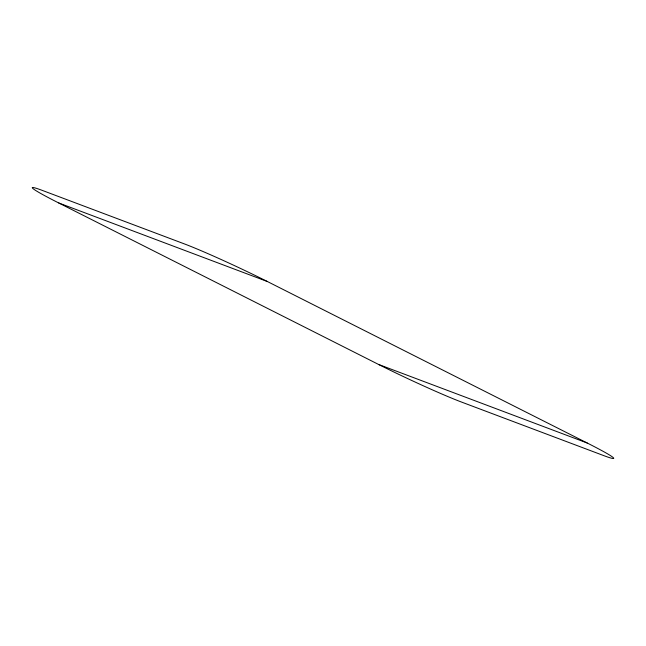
<?xml version="1.0" encoding="UTF-8"?>
<svg xmlns="http://www.w3.org/2000/svg" width="646" height="646" viewBox="0 0 646 646"><rect width="100%" height="100%" fill="white"/><g stroke="black" fill="none" stroke-linecap="round" stroke-linejoin="round"><path stroke-width="0.97" d="M58.762 202.981L267.436 281.551L587.238 443.019A66.021 3.222 25 0 1 603.525 455.527L461.632 402.103A66.021 3.222 25 0 1 378.564 364.449L58.762 202.981A66.021 3.222 25 0 1 42.474 190.473L184.368 243.897A66.021 3.222 25 0 1 267.436 281.551M378.564 364.449L587.238 443.019"/></g></svg>
